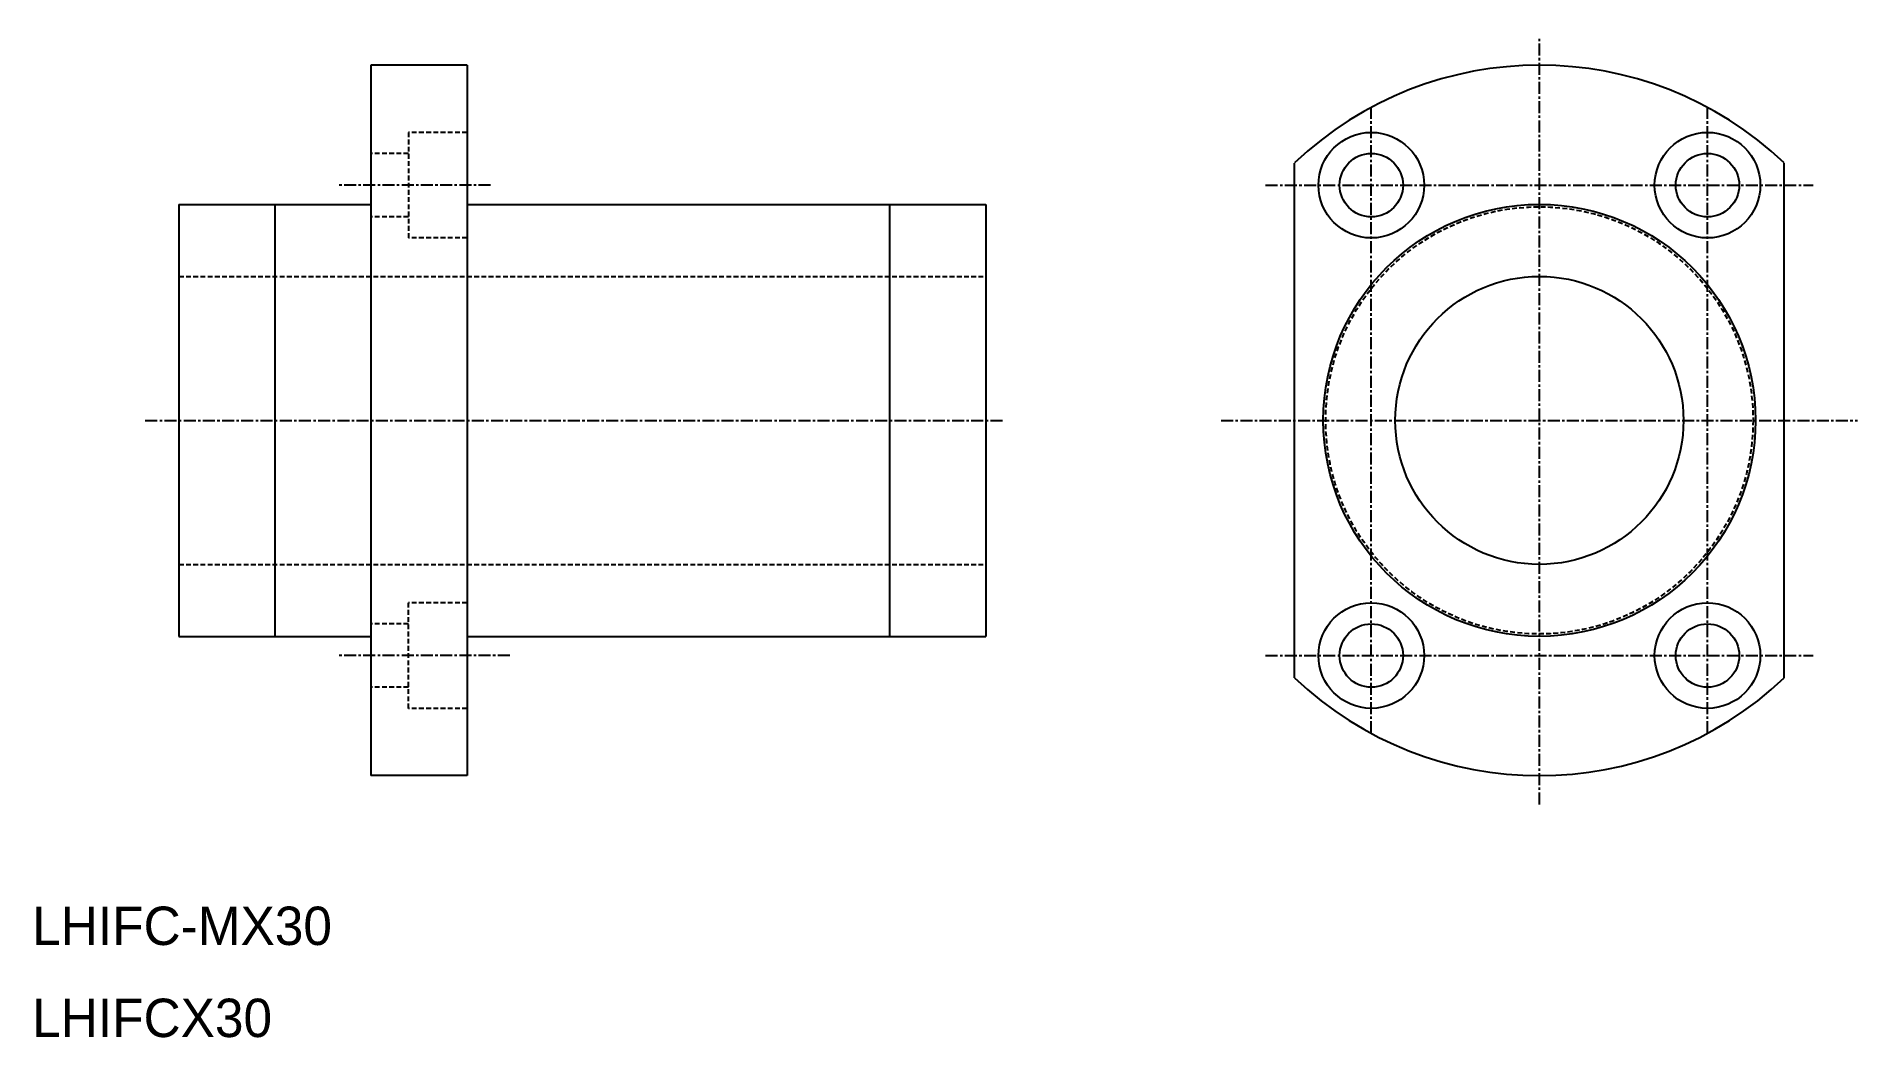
# Model space of a CAD drawing. Extents: x 178 to 368, y 150 to 254.
import ezdxf

# ---------------------------------------------------------------- set-up
doc = ezdxf.new("R2010")
doc.units = 0
doc.linetypes.add('CENTER', pattern=[2, 1.25, -0.25, 0.25, -0.25])
doc.linetypes.add('DASHED', pattern=[0.75, 0.5, -0.25])
doc.layers.get('0').update_dxf_attribs({"linetype": 'CONTINUOUS'})
doc.layers.add('CENTER', color=1, linetype='CENTER')

msp = doc.modelspace()

# ---------------------------------------------------------------- linework, layer by layer
at = {"color": 7, "linetype": 'CONTINUOUS'}
for p, q in [((223.27, 250.81), (213.27, 250.81)), ((213.27, 250.81), (213.27, 176.81)), ((223.27, 250.81), (223.27, 176.81)), ((309.42, 187), (309.42, 240.61)), ((360.42, 187), (360.42, 240.61)), ((193.27, 236.31), (193.27, 191.31)), ((193.27, 236.31), (213.27, 236.31)), ((203.27, 236.31), (203.27, 191.31)), ((223.27, 236.31), (277.27, 236.31)), ((267.27, 236.31), (267.27, 191.31)), ((277.27, 236.31), (277.27, 191.31)), ((193.27, 191.31), (213.27, 191.31)), ((223.27, 191.31), (277.27, 191.31)), ((223.27, 176.81), (213.27, 176.81))]:
    msp.add_line(p, q, dxfattribs=at)
at = {"color": 3, "linetype": 'DASHED'}
for p, q in [((223.27, 243.81), (217.17, 243.81)), ((217.17, 243.81), (217.17, 232.81)), ((217.17, 241.61), (213.27, 241.61)), ((217.17, 235.01), (213.27, 235.01)), ((223.27, 232.81), (217.17, 232.81)), ((193.27, 228.81), (277.27, 228.81)), ((193.27, 198.81), (277.27, 198.81)), ((217.17, 183.81), (217.17, 194.81)), ((223.27, 194.81), (217.17, 194.81)), ((217.17, 192.61), (213.27, 192.61)), ((217.17, 186.01), (213.27, 186.01)), ((223.27, 183.81), (217.17, 183.81))]:
    msp.add_line(p, q, dxfattribs=at)
at = {"color": 7, "linetype": 'CONTINUOUS'}
for centre, radius in [((317.42, 238.31), 5.5), ((352.42, 238.31), 5.5), ((317.42, 238.31), 3.3), ((352.42, 238.31), 3.3), ((334.92, 213.81), 22.5), ((334.92, 213.81), 15), ((317.42, 189.31), 5.5), ((352.42, 189.31), 5.5), ((317.42, 189.31), 3.3), ((352.42, 189.31), 3.3)]:
    msp.add_circle(centre, radius, dxfattribs=at)
at = {"color": 3, "linetype": 'DASHED'}
msp.add_circle((334.92, 213.81), 22.25, dxfattribs=at)
at = {"color": 7, "linetype": 'CONTINUOUS'}
for start, end in [(46.434, 133.566), (226.434, 313.566)]:
    msp.add_arc((334.92, 213.81), 37, start, end, dxfattribs=at)
at = {"layer": 'CENTER', "color": 1, "linetype": 'CENTER'}
for p, q in [((334.92, 173.81), (334.92, 253.81)), ((317.42, 181.21), (317.42, 246.41)), ((352.42, 181.21), (352.42, 246.41)), ((225.72, 238.31), (209.72, 238.31)), ((306.42, 238.31), (363.42, 238.31)), ((189.77, 213.81), (279.27, 213.81)), ((301.79, 213.81), (368.05, 213.81)), ((227.72, 189.31), (209.72, 189.31)), ((306.42, 189.31), (363.42, 189.31))]:
    msp.add_line(p, q, dxfattribs=at)

# ---------------------------------------------------------------- texts
at = {"color": 7, "linetype": 'CONTINUOUS'}
for s, p in [('LHIFC-MX30', (178, 159.16)), ('LHIFCX30', (178, 149.57))]:
    msp.add_text(s, height=4, dxfattribs=at).set_placement(p)

doc.saveas('drawing.dxf')
